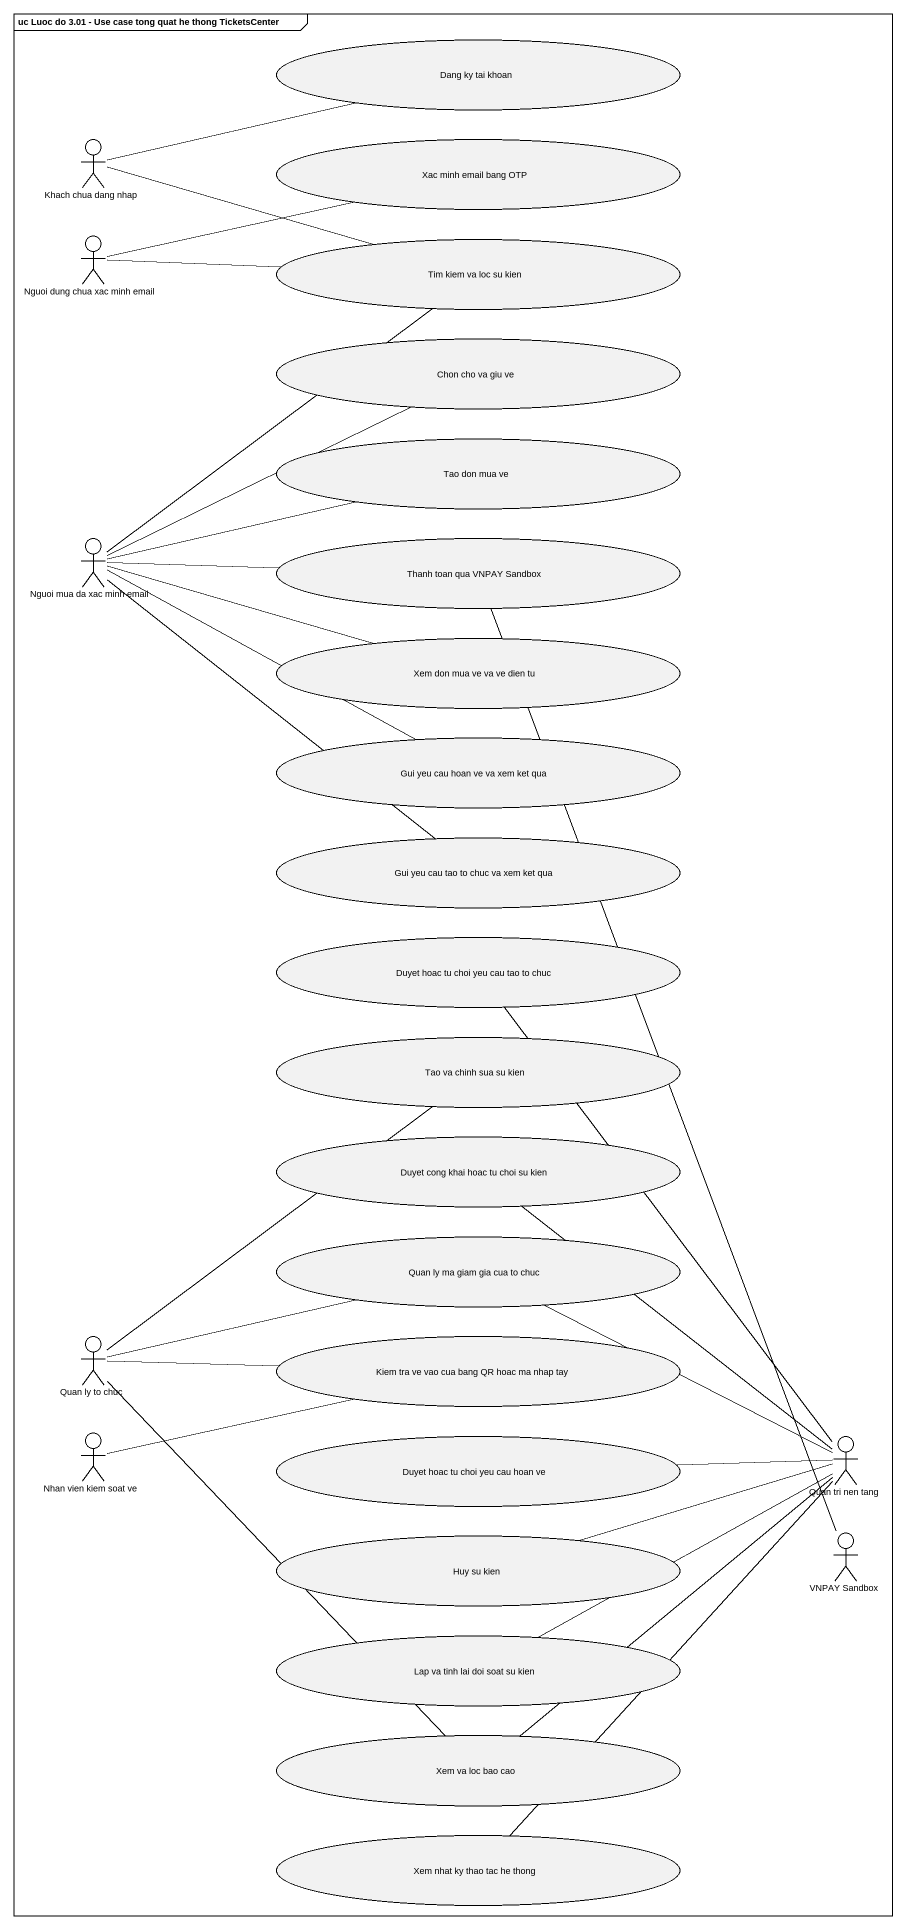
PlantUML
@startuml
mainframe uc Luoc do 3.01 - Use case tong quat he thong TicketsCenter
usecase "Dang ky tai khoan" as Dang_ky_tai_khoan
actor "Khach chua dang nhap" as Khach_chua_dang_nhap
usecase "Xac minh email bang OTP" as Xac_minh_email_bang_OTP
actor "Nguoi dung chua xac minh email" as Nguoi_dung_chua_xac_minh
usecase "Tim kiem va loc su kien" as Tim_kiem_va_loc_su_kien
usecase "Chon cho va giu ve" as Chon_cho_va_giu_ve
usecase "Tao don mua ve" as Tao_don_mua_ve
actor "Nguoi mua da xac minh email" as Nguoi_mua_da_xac_minh_email
usecase "Thanh toan qua VNPAY Sandbox" as Thanh_toan_qua_VNPAY_Sandbox
usecase "Xem don mua ve va ve dien tu" as Xem_don_mua_ve_va_ve_dien_tu
usecase "Gui yeu cau hoan ve va xem ket qua" as Gui_yeu_cau_hoan_ve_va_xem
usecase "Gui yeu cau tao to chuc va xem ket qua" as Gui_yeu_cau_tao_to_chuc_va
usecase "Duyet hoac tu choi yeu cau tao to chuc" as Duyet_hoac_tu_choi_yeu_cau
usecase "Tao va chinh sua su kien" as Tao_va_chinh_sua_su_kien
usecase "Duyet cong khai hoac tu choi su kien" as Duyet_cong_khai_hoac_tu
usecase "Quan ly ma giam gia cua to chuc" as Quan_ly_ma_giam_gia_cua_to
actor "Quan ly to chuc" as Quan_ly_to_chuc
usecase "Kiem tra ve vao cua bang QR hoac ma nhap tay" as Kiem_tra_ve_vao_cua_bang_QR
actor "Nhan vien kiem soat ve" as Nhan_vien_kiem_soat_ve
usecase "Duyet hoac tu choi yeu cau hoan ve" as Duyet_hoac_tu_choi_yeu_cau_2
actor "Quan tri nen tang" as Quan_tri_nen_tang
usecase "Huy su kien" as Huy_su_kien
actor "VNPAY Sandbox" as VNPAY_Sandbox
usecase "Lap va tinh lai doi soat su kien" as Lap_va_tinh_lai_doi_soat_su
usecase "Xem va loc bao cao" as Xem_va_loc_bao_cao
usecase "Xem nhat ky thao tac he thong" as Xem_nhat_ky_thao_tac_he
Khach_chua_dang_nhap -right- Dang_ky_tai_khoan
Khach_chua_dang_nhap -right- Tim_kiem_va_loc_su_kien
Nguoi_dung_chua_xac_minh -right- Xac_minh_email_bang_OTP
Nguoi_dung_chua_xac_minh -right- Tim_kiem_va_loc_su_kien
Nguoi_mua_da_xac_minh_email -up- Tim_kiem_va_loc_su_kien
Nguoi_mua_da_xac_minh_email -right- Chon_cho_va_giu_ve
Nguoi_mua_da_xac_minh_email -right- Tao_don_mua_ve
Nguoi_mua_da_xac_minh_email -right- Thanh_toan_qua_VNPAY_Sandbox
Nguoi_mua_da_xac_minh_email -right- Xem_don_mua_ve_va_ve_dien_tu
Nguoi_mua_da_xac_minh_email -right- Gui_yeu_cau_hoan_ve_va_xem
Nguoi_mua_da_xac_minh_email -- Gui_yeu_cau_tao_to_chuc_va
Quan_ly_to_chuc -up- Tao_va_chinh_sua_su_kien
Quan_ly_to_chuc -right- Quan_ly_ma_giam_gia_cua_to
Quan_ly_to_chuc -right- Kiem_tra_ve_vao_cua_bang_QR
Quan_ly_to_chuc -- Xem_va_loc_bao_cao
Nhan_vien_kiem_soat_ve -right- Kiem_tra_ve_vao_cua_bang_QR
Quan_tri_nen_tang -up- Duyet_hoac_tu_choi_yeu_cau
Quan_tri_nen_tang -up- Duyet_cong_khai_hoac_tu
Quan_tri_nen_tang -left- Quan_ly_ma_giam_gia_cua_to
Quan_tri_nen_tang -left- Duyet_hoac_tu_choi_yeu_cau_2
Quan_tri_nen_tang -left- Huy_su_kien
Quan_tri_nen_tang -left- Lap_va_tinh_lai_doi_soat_su
Quan_tri_nen_tang -- Xem_va_loc_bao_cao
Quan_tri_nen_tang -- Xem_nhat_ky_thao_tac_he
VNPAY_Sandbox -up- Thanh_toan_qua_VNPAY_Sandbox
@enduml
